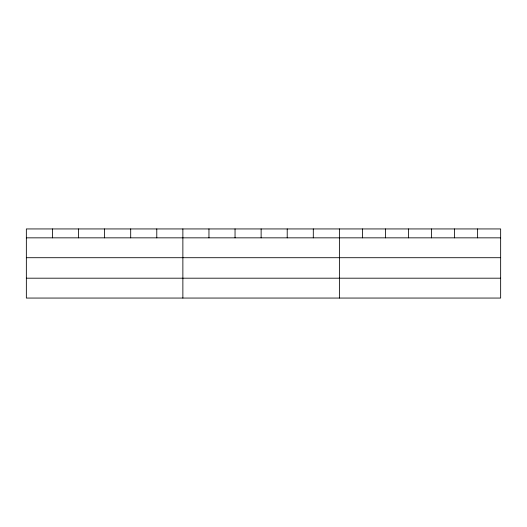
<?xml version="1.0" encoding="UTF-8"?>
<svg xmlns="http://www.w3.org/2000/svg" width="527" height="527" viewBox="0 0 527 527"><rect width="100%" height="100%" fill="white"/><g stroke="black" fill="none" stroke-linecap="round" stroke-linejoin="round"><path stroke-width="0.79" d="M500.65 257.71L500.65 228.942L26.35 228.942L26.35 298.058L500.65 298.058L500.65 257.71L26.35 257.71M26.35 237.842L500.65 237.842M26.35 278.19L500.65 278.19M477.614 228.942L477.614 237.842M454.577 228.942L454.577 237.842M431.541 228.942L431.541 237.842M408.497 228.942L408.497 237.842M385.461 228.942L385.461 237.842M362.424 228.942L362.424 237.842M339.388 228.942L339.388 298.058M313.301 228.942L313.301 237.842M287.215 228.942L287.215 237.842M261.128 228.942L261.128 237.842M235.042 228.942L235.042 237.842M208.955 228.942L208.955 237.842M182.869 228.942L182.869 298.058M156.782 228.942L156.782 237.842M130.696 228.942L130.696 237.842M104.609 228.942L104.609 237.842M78.523 228.942L78.523 237.842M52.436 228.942L52.436 237.842"/></g></svg>
